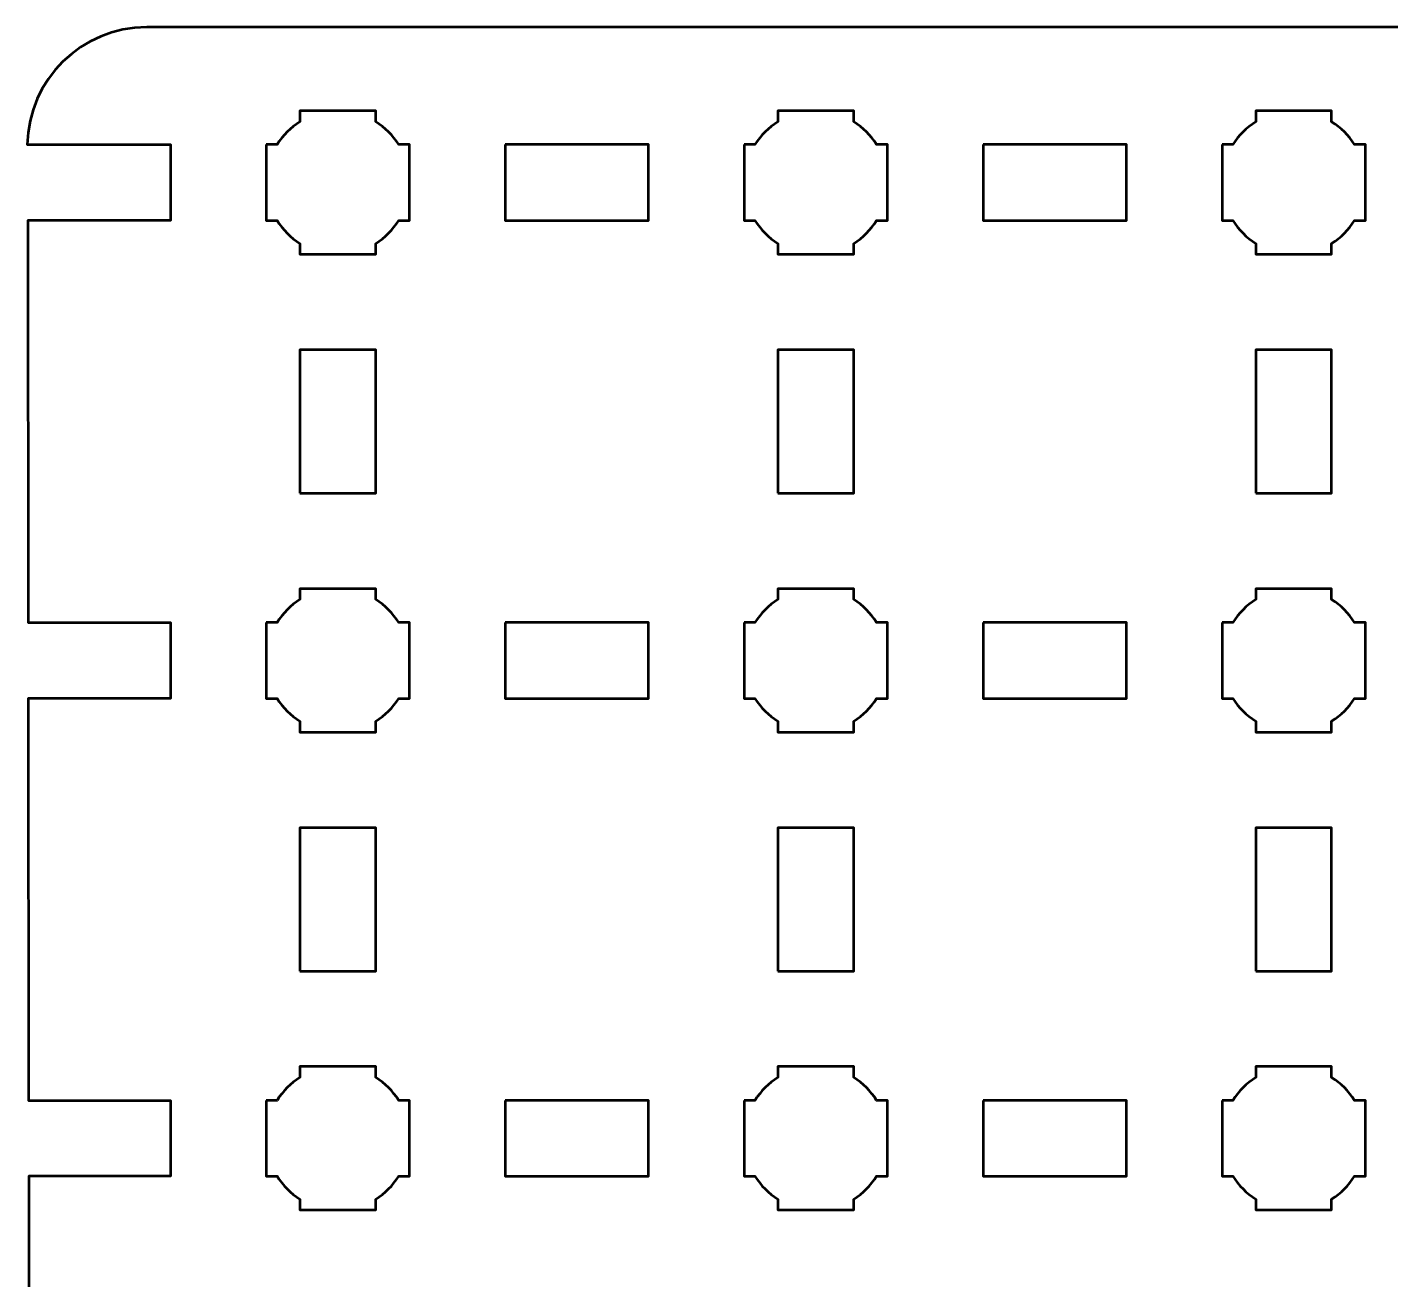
# Model space of a CAD drawing. Header units: centimetres. Extents: x -15.8 to -5.2, y -20.2 to -9.4.
# Drawn here: x -15.8 to -10.09, y -14.69 to -9.45 of the extents above; entities that cross this region are included whole.
import ezdxf

# ---------------------------------------------------------------- set-up
doc = ezdxf.new("R2010")
doc.units = ezdxf.units.CM
doc.header["$MEASUREMENT"] = 0
doc.layers.add('Layer 1', color=7, linetype='Continuous')

msp = doc.modelspace()

# ---------------------------------------------------------------- linework, layer by layer
at = {"layer": 'Layer 1', "lineweight": 53}
for points, knots in [([(-7.21256, -19.95), (-7.21256, -19.95), (-7.21256, -20.25), (-7.21256, -20.25), (-7.21256, -20.25), (-7.21256, -20.25), (-7.81256, -20.25), (-7.81256, -20.25), (-7.81256, -20.25), (-7.81256, -20.25), (-7.81256, -19.95), (-7.81256, -19.95), (-7.81256, -19.95), (-7.81256, -19.95), (-8.21256, -19.95001), (-8.21256, -19.95001), (-8.21256, -19.95001), (-8.21256, -19.95001), (-8.21256, -19.45), (-8.21256, -19.45), (-8.21256, -19.45), (-8.21256, -19.45), (-8.01256, -19.44999), (-8.01256, -19.44999), (-8.01256, -19.44999), (-8.01256, -19.44999), (-8.01256, -18.85), (-8.01256, -18.85), (-8.01256, -18.85), (-8.39589, -18.85), (-8.62923, -18.85), (-9.01256, -18.85), (-9.01256, -18.85), (-9.01256, -18.85), (-9.01256, -19.44999), (-9.01256, -19.44999), (-9.01256, -19.44999), (-9.01256, -19.44999), (-8.81256, -19.45), (-8.81256, -19.45), (-8.81256, -19.45), (-8.81256, -19.45), (-8.81256, -19.95), (-8.81256, -19.95), (-8.81256, -19.95), (-8.81256, -19.95), (-9.21256, -19.95), (-9.21256, -19.95), (-9.21256, -19.95), (-9.21256, -19.95), (-9.21256, -20.25), (-9.21256, -20.25), (-9.21256, -20.25), (-9.21256, -20.25), (-9.81256, -20.25), (-9.81256, -20.25), (-9.81256, -20.25), (-9.81256, -20.25), (-9.81256, -19.95), (-9.81256, -19.95), (-9.81256, -19.95), (-9.81256, -19.95), (-10.21256, -19.95), (-10.21256, -19.95), (-10.21256, -19.95), (-10.21256, -19.95), (-10.21256, -19.45), (-10.21256, -19.45), (-10.21256, -19.45), (-10.21256, -19.45), (-10.01256, -19.44999), (-10.01256, -19.44999), (-10.01256, -19.44999), (-10.01256, -19.44999), (-10.01256, -18.85), (-10.01256, -18.85), (-10.01256, -18.85), (-10.39589, -18.85), (-10.62923, -18.85), (-11.01256, -18.85), (-11.01256, -18.85), (-11.01256, -18.85), (-11.01256, -19.44999), (-11.01256, -19.44999), (-11.01256, -19.44999), (-11.01256, -19.44999), (-10.81256, -19.45), (-10.81256, -19.45), (-10.81256, -19.45), (-10.81256, -19.45), (-10.81256, -19.95001), (-10.81256, -19.95001), (-10.81256, -19.95001), (-10.81256, -19.95001), (-11.21256, -19.95), (-11.21256, -19.95), (-11.21256, -19.95), (-11.21256, -19.95), (-11.21256, -20.25), (-11.21256, -20.25), (-11.21256, -20.25), (-11.21256, -20.25), (-11.81256, -20.25), (-11.81256, -20.25), (-11.81256, -20.25), (-11.81256, -20.25), (-11.81256, -19.95), (-11.81256, -19.95), (-11.81256, -19.95), (-11.81256, -19.95), (-12.21256, -19.95), (-12.21256, -19.95), (-12.21256, -19.95), (-12.21256, -19.95), (-12.21256, -19.45), (-12.21256, -19.45), (-12.21256, -19.45), (-12.21256, -19.45), (-12.01256, -19.44999), (-12.01256, -19.44999), (-12.01256, -19.44999), (-12.01256, -19.44999), (-12.01256, -18.85), (-12.01256, -18.85), (-12.01256, -18.85), (-12.39589, -18.85), (-12.62923, -18.85), (-13.01256, -18.85), (-13.01256, -18.85), (-13.01256, -18.85), (-13.01256, -19.44999), (-13.01256, -19.44999), (-13.01256, -19.44999), (-13.01256, -19.44999), (-12.81256, -19.45), (-12.81256, -19.45), (-12.81256, -19.45), (-12.81256, -19.45), (-12.81256, -19.95001), (-12.81256, -19.95001), (-12.81256, -19.95001), (-12.81256, -19.95001), (-13.21256, -19.95), (-13.21256, -19.95), (-13.21256, -19.95), (-13.21256, -19.95), (-13.21256, -20.25), (-13.21256, -20.25), (-13.21256, -20.25), (-13.21256, -20.25), (-13.81256, -20.25), (-13.81256, -20.25), (-13.81256, -20.25), (-13.81256, -20.25), (-13.81256, -19.95), (-13.81256, -19.95), (-13.81256, -19.95), (-13.81256, -19.95), (-14.21256, -19.95), (-14.21256, -19.95), (-14.21256, -19.95), (-14.21256, -19.95), (-14.21256, -19.45), (-14.21256, -19.45), (-14.21256, -19.45), (-14.21256, -19.45), (-14.01256, -19.44999), (-14.01256, -19.44999), (-14.01256, -19.44999), (-14.01256, -19.44999), (-14.01256, -18.85), (-14.01256, -18.85), (-14.01256, -18.85), (-14.39589, -18.85), (-14.62923, -18.85), (-15.01256, -18.85), (-15.01256, -18.85), (-15.01256, -18.85), (-15.01256, -19.44999), (-15.01256, -19.44999), (-15.01256, -19.44999), (-15.01256, -19.44999), (-14.81256, -19.45), (-14.81256, -19.45), (-14.81256, -19.45), (-14.81256, -19.45), (-14.81256, -19.95001), (-14.81256, -19.95001), (-14.81256, -19.95001), (-14.81256, -19.95001), (-15.21256, -19.95), (-15.21256, -19.95), (-15.21256, -19.95), (-15.21256, -19.95), (-15.21256, -20.25), (-15.21256, -20.25), (-15.21256, -20.25), (-15.21256, -20.25), (-15.78756, -20.25), (-15.78756, -20.25), (-15.78756, -20.25), (-15.78756, -20.25), (-15.7894, -18.50875), (-15.7894, -18.50875), (-15.7894, -18.50875), (-15.7894, -18.50875), (-15.20006, -18.50875), (-15.20006, -18.50875), (-15.20006, -18.50875), (-15.20006, -18.50875), (-15.20006, -18.19125), (-15.20006, -18.19125), (-15.20006, -18.19125), (-15.20006, -18.19125), (-15.78974, -18.19125), (-15.78974, -18.19125), (-15.78974, -18.19125), (-15.78974, -18.19125), (-15.79178, -16.25875), (-15.79178, -16.25875), (-15.79178, -16.25875), (-15.79178, -16.25875), (-15.20006, -16.25875), (-15.20006, -16.25875), (-15.20006, -16.25875), (-15.20006, -16.25875), (-15.20006, -15.94125), (-15.20006, -15.94125), (-15.20006, -15.94125), (-15.20006, -15.94125), (-15.79212, -15.94125), (-15.79212, -15.94125), (-15.79212, -15.94125), (-15.79212, -15.94125), (-15.7939, -14.25875), (-15.7939, -14.25875), (-15.7939, -14.25875), (-15.7939, -14.25875), (-15.20006, -14.25875), (-15.20006, -14.25875), (-15.20006, -14.25875), (-15.20006, -14.25875), (-15.20006, -13.94125), (-15.20006, -13.94125), (-15.20006, -13.94125), (-15.20006, -13.94125), (-15.79423, -13.94125), (-15.79423, -13.94125), (-15.79423, -13.94125), (-15.79423, -13.94125), (-15.79601, -12.25875), (-15.79601, -12.25875), (-15.79601, -12.25875), (-15.79601, -12.25875), (-15.20006, -12.25875), (-15.20006, -12.25875), (-15.20006, -12.25875), (-15.20006, -12.25875), (-15.20006, -11.94125), (-15.20006, -11.94125), (-15.20006, -11.94125), (-15.20006, -11.94125), (-15.79635, -11.94125), (-15.79635, -11.94125), (-15.79635, -11.94125), (-15.79635, -11.94125), (-15.79813, -10.25875), (-15.79813, -10.25875), (-15.79813, -10.25875), (-15.79813, -10.25875), (-15.20006, -10.25875), (-15.20006, -10.25875), (-15.20006, -10.25875), (-15.20006, -10.25875), (-15.20006, -9.94125), (-15.20006, -9.94125), (-15.20006, -9.94125), (-15.20006, -9.94125), (-15.79995, -9.94125), (-15.79995, -9.94125), (-15.79995, -9.94125), (-15.79528, -9.6692), (-15.57322, -9.45), (-15.30006, -9.45), (-15.30006, -9.45), (-15.30006, -9.45), (-5.70006, -9.45), (-5.70006, -9.45), (-5.70006, -9.45), (-5.4269, -9.45), (-5.20484, -9.6692), (-5.20017, -9.94125), (-5.20017, -9.94125), (-5.20017, -9.94125), (-5.80006, -9.94125), (-5.80006, -9.94125), (-5.80006, -9.94125), (-5.80006, -9.94125), (-5.80006, -10.25875), (-5.80006, -10.25875), (-5.80006, -10.25875), (-5.80006, -10.25875), (-5.20006, -10.25875), (-5.20006, -10.25875), (-5.20006, -10.25875), (-5.20006, -10.25875), (-5.20006, -11.94125), (-5.20006, -11.94125), (-5.20006, -11.94125), (-5.20006, -11.94125), (-5.80006, -11.94125), (-5.80006, -11.94125), (-5.80006, -11.94125), (-5.80006, -11.94125), (-5.80006, -12.25875), (-5.80006, -12.25875), (-5.80006, -12.25875), (-5.80006, -12.25875), (-5.20006, -12.25875), (-5.20006, -12.25875), (-5.20006, -12.25875), (-5.20006, -12.25875), (-5.20006, -13.94125), (-5.20006, -13.94125), (-5.20006, -13.94125), (-5.20006, -13.94125), (-5.80006, -13.94125), (-5.80006, -13.94125), (-5.80006, -13.94125), (-5.80006, -13.94125), (-5.80006, -14.25875), (-5.80006, -14.25875), (-5.80006, -14.25875), (-5.80006, -14.25875), (-5.20006, -14.25875), (-5.20006, -14.25875), (-5.20006, -14.25875), (-5.20006, -14.25875), (-5.20006, -15.94125), (-5.20006, -15.94125), (-5.20006, -15.94125), (-5.20006, -15.94125), (-5.80006, -15.94125), (-5.80006, -15.94125), (-5.80006, -15.94125), (-5.80006, -15.94125), (-5.80006, -16.25875), (-5.80006, -16.25875), (-5.80006, -16.25875), (-5.80006, -16.25875), (-5.20006, -16.25875), (-5.20006, -16.25875), (-5.20006, -16.25875), (-5.20006, -16.25875), (-5.20006, -18.19125), (-5.20006, -18.19125), (-5.20006, -18.19125), (-5.20006, -18.19125), (-5.80006, -18.19125), (-5.80006, -18.19125), (-5.80006, -18.19125), (-5.80006, -18.19125), (-5.80006, -18.50875), (-5.80006, -18.50875), (-5.80006, -18.50875), (-5.80006, -18.50875), (-5.20006, -18.50875), (-5.20006, -18.50875), (-5.20006, -18.50875), (-5.20006, -18.50875), (-5.20006, -19.95001), (-5.20006, -19.95001), (-5.20006, -19.95001), (-5.20006, -19.95001), (-5.20006, -19.95), (-5.20006, -19.95), (-5.20006, -19.95), (-5.20006, -19.95), (-5.20006, -20.25), (-5.20006, -20.25), (-5.20006, -20.25), (-5.20006, -20.25), (-5.81256, -20.25), (-5.81256, -20.25), (-5.81256, -20.25), (-5.81256, -20.25), (-5.81256, -19.95), (-5.81256, -19.95), (-5.81256, -19.95), (-5.81256, -19.95), (-6.21256, -19.95001), (-6.21256, -19.95001), (-6.21256, -19.95001), (-6.21256, -19.95001), (-6.21256, -19.45), (-6.21256, -19.45), (-6.21256, -19.45), (-6.21256, -19.45), (-6.01256, -19.44999), (-6.01256, -19.44999), (-6.01256, -19.44999), (-6.01256, -19.44999), (-6.01256, -18.85), (-6.01256, -18.85), (-6.01256, -18.85), (-6.39589, -18.85), (-6.62923, -18.85), (-7.01256, -18.85), (-7.01256, -18.85), (-7.01256, -18.85), (-7.01256, -19.44999), (-7.01256, -19.44999), (-7.01256, -19.44999), (-7.01256, -19.44999), (-6.81256, -19.45), (-6.81256, -19.45), (-6.81256, -19.45), (-6.81256, -19.45), (-6.81256, -19.95), (-6.81256, -19.95), (-6.81256, -19.95), (-6.81256, -19.95), (-7.21256, -19.95), (-7.21256, -19.95)], [0, 0, 0, 0, 0.009434, 0.009434, 0.009434, 0.009434, 0.0188679, 0.0188679, 0.0188679, 0.0188679, 0.0283019, 0.0283019, 0.0283019, 0.0283019, 0.0377358, 0.0377358, 0.0377358, 0.0377358, 0.0471698, 0.0471698, 0.0471698, 0.0471698, 0.0566038, 0.0566038, 0.0566038, 0.0566038, 0.0660377, 0.0660377, 0.0660377, 0.0660377, 0.0754717, 0.0754717, 0.0754717, 0.0754717, 0.0849057, 0.0849057, 0.0849057, 0.0849057, 0.0943396, 0.0943396, 0.0943396, 0.0943396, 0.1037736, 0.1037736, 0.1037736, 0.1037736, 0.1132075, 0.1132075, 0.1132075, 0.1132075, 0.1226415, 0.1226415, 0.1226415, 0.1226415, 0.1320755, 0.1320755, 0.1320755, 0.1320755, 0.1415094, 0.1415094, 0.1415094, 0.1415094, 0.1509434, 0.1509434, 0.1509434, 0.1509434, 0.1603774, 0.1603774, 0.1603774, 0.1603774, 0.1698113, 0.1698113, 0.1698113, 0.1698113, 0.1792453, 0.1792453, 0.1792453, 0.1792453, 0.1886792, 0.1886792, 0.1886792, 0.1886792, 0.1981132, 0.1981132, 0.1981132, 0.1981132, 0.2075472, 0.2075472, 0.2075472, 0.2075472, 0.2169811, 0.2169811, 0.2169811, 0.2169811, 0.2264151, 0.2264151, 0.2264151, 0.2264151, 0.2358491, 0.2358491, 0.2358491, 0.2358491, 0.245283, 0.245283, 0.245283, 0.245283, 0.254717, 0.254717, 0.254717, 0.254717, 0.2641509, 0.2641509, 0.2641509, 0.2641509, 0.2735849, 0.2735849, 0.2735849, 0.2735849, 0.2830189, 0.2830189, 0.2830189, 0.2830189, 0.2924528, 0.2924528, 0.2924528, 0.2924528, 0.3018868, 0.3018868, 0.3018868, 0.3018868, 0.3113208, 0.3113208, 0.3113208, 0.3113208, 0.3207547, 0.3207547, 0.3207547, 0.3207547, 0.3301887, 0.3301887, 0.3301887, 0.3301887, 0.3396226, 0.3396226, 0.3396226, 0.3396226, 0.3490566, 0.3490566, 0.3490566, 0.3490566, 0.3584906, 0.3584906, 0.3584906, 0.3584906, 0.3679245, 0.3679245, 0.3679245, 0.3679245, 0.3773585, 0.3773585, 0.3773585, 0.3773585, 0.3867925, 0.3867925, 0.3867925, 0.3867925, 0.3962264, 0.3962264, 0.3962264, 0.3962264, 0.4056604, 0.4056604, 0.4056604, 0.4056604, 0.4150943, 0.4150943, 0.4150943, 0.4150943, 0.4245283, 0.4245283, 0.4245283, 0.4245283, 0.4339623, 0.4339623, 0.4339623, 0.4339623, 0.4433962, 0.4433962, 0.4433962, 0.4433962, 0.4528302, 0.4528302, 0.4528302, 0.4528302, 0.4622642, 0.4622642, 0.4622642, 0.4622642, 0.4716981, 0.4716981, 0.4716981, 0.4716981, 0.4811321, 0.4811321, 0.4811321, 0.4811321, 0.490566, 0.490566, 0.490566, 0.490566, 0.5, 0.5, 0.5, 0.5, 0.509434, 0.509434, 0.509434, 0.509434, 0.5188679, 0.5188679, 0.5188679, 0.5188679, 0.5283019, 0.5283019, 0.5283019, 0.5283019, 0.5377358, 0.5377358, 0.5377358, 0.5377358, 0.5471698, 0.5471698, 0.5471698, 0.5471698, 0.5566038, 0.5566038, 0.5566038, 0.5566038, 0.5660377, 0.5660377, 0.5660377, 0.5660377, 0.5754717, 0.5754717, 0.5754717, 0.5754717, 0.5849057, 0.5849057, 0.5849057, 0.5849057, 0.5943396, 0.5943396, 0.5943396, 0.5943396, 0.6037736, 0.6037736, 0.6037736, 0.6037736, 0.6132075, 0.6132075, 0.6132075, 0.6132075, 0.6226415, 0.6226415, 0.6226415, 0.6226415, 0.6320755, 0.6320755, 0.6320755, 0.6320755, 0.6415094, 0.6415094, 0.6415094, 0.6415094, 0.6509434, 0.6509434, 0.6509434, 0.6509434, 0.6603774, 0.6603774, 0.6603774, 0.6603774, 0.6698113, 0.6698113, 0.6698113, 0.6698113, 0.6792453, 0.6792453, 0.6792453, 0.6792453, 0.6886792, 0.6886792, 0.6886792, 0.6886792, 0.6981132, 0.6981132, 0.6981132, 0.6981132, 0.7075472, 0.7075472, 0.7075472, 0.7075472, 0.7169811, 0.7169811, 0.7169811, 0.7169811, 0.7264151, 0.7264151, 0.7264151, 0.7264151, 0.7358491, 0.7358491, 0.7358491, 0.7358491, 0.745283, 0.745283, 0.745283, 0.745283, 0.754717, 0.754717, 0.754717, 0.754717, 0.7641509, 0.7641509, 0.7641509, 0.7641509, 0.7735849, 0.7735849, 0.7735849, 0.7735849, 0.7830189, 0.7830189, 0.7830189, 0.7830189, 0.7924528, 0.7924528, 0.7924528, 0.7924528, 0.8018868, 0.8018868, 0.8018868, 0.8018868, 0.8113208, 0.8113208, 0.8113208, 0.8113208, 0.8207547, 0.8207547, 0.8207547, 0.8207547, 0.8301887, 0.8301887, 0.8301887, 0.8301887, 0.8396226, 0.8396226, 0.8396226, 0.8396226, 0.8490566, 0.8490566, 0.8490566, 0.8490566, 0.8584906, 0.8584906, 0.8584906, 0.8584906, 0.8679245, 0.8679245, 0.8679245, 0.8679245, 0.8773585, 0.8773585, 0.8773585, 0.8773585, 0.8867925, 0.8867925, 0.8867925, 0.8867925, 0.8962264, 0.8962264, 0.8962264, 0.8962264, 0.9056604, 0.9056604, 0.9056604, 0.9056604, 0.9150943, 0.9150943, 0.9150943, 0.9150943, 0.9245283, 0.9245283, 0.9245283, 0.9245283, 0.9339623, 0.9339623, 0.9339623, 0.9339623, 0.9433962, 0.9433962, 0.9433962, 0.9433962, 0.9528302, 0.9528302, 0.9528302, 0.9528302, 0.9622642, 0.9622642, 0.9622642, 0.9622642, 0.9716981, 0.9716981, 0.9716981, 0.9716981, 0.9811321, 0.9811321, 0.9811321, 0.9811321, 0.990566, 0.990566, 0.990566, 0.990566, 1, 1, 1, 1]), ([(-14.80006, -9.94125), (-14.80006, -9.94125), (-14.75462, -9.94125), (-14.75462, -9.94125), (-14.75462, -9.94125), (-14.73039, -9.90249), (-14.69756, -9.86967), (-14.65881, -9.84544), (-14.65881, -9.84544), (-14.65881, -9.84544), (-14.65881, -9.8), (-14.65881, -9.8), (-14.65881, -9.8), (-14.65881, -9.8), (-14.50006, -9.8), (-14.50006, -9.8), (-14.50006, -9.8), (-14.50006, -9.8), (-14.34131, -9.8), (-14.34131, -9.8), (-14.34131, -9.8), (-14.34131, -9.8), (-14.34131, -9.84544), (-14.34131, -9.84544), (-14.34131, -9.84544), (-14.30256, -9.86967), (-14.26973, -9.90249), (-14.2455, -9.94125), (-14.2455, -9.94125), (-14.2455, -9.94125), (-14.20006, -9.94125), (-14.20006, -9.94125), (-14.20006, -9.94125), (-14.20006, -9.94125), (-14.20006, -10.1), (-14.20006, -10.1), (-14.20006, -10.1), (-14.20006, -10.1), (-14.20006, -10.25875), (-14.20006, -10.25875), (-14.20006, -10.25875), (-14.20006, -10.25875), (-14.2455, -10.25875), (-14.2455, -10.25875), (-14.2455, -10.25875), (-14.26973, -10.29751), (-14.30256, -10.33033), (-14.34131, -10.35456), (-14.34131, -10.35456), (-14.34131, -10.35456), (-14.34131, -10.4), (-14.34131, -10.4), (-14.34131, -10.4), (-14.34131, -10.4), (-14.50006, -10.4), (-14.50006, -10.4), (-14.50006, -10.4), (-14.50006, -10.4), (-14.65881, -10.4), (-14.65881, -10.4), (-14.65881, -10.4), (-14.65881, -10.4), (-14.65881, -10.35456), (-14.65881, -10.35456), (-14.65881, -10.35456), (-14.69756, -10.33033), (-14.73039, -10.29751), (-14.75462, -10.25875), (-14.75462, -10.25875), (-14.75462, -10.25875), (-14.80006, -10.25875), (-14.80006, -10.25875), (-14.80006, -10.25875), (-14.80006, -10.25875), (-14.80006, -10.1), (-14.80006, -10.1), (-14.80006, -10.1), (-14.80006, -10.1), (-14.80006, -9.94125), (-14.80006, -9.94125)], [0, 0, 0, 0, 0.05, 0.05, 0.05, 0.05, 0.1, 0.1, 0.1, 0.1, 0.15, 0.15, 0.15, 0.15, 0.2, 0.2, 0.2, 0.2, 0.25, 0.25, 0.25, 0.25, 0.3, 0.3, 0.3, 0.3, 0.35, 0.35, 0.35, 0.35, 0.4, 0.4, 0.4, 0.4, 0.45, 0.45, 0.45, 0.45, 0.5, 0.5, 0.5, 0.5, 0.55, 0.55, 0.55, 0.55, 0.6, 0.6, 0.6, 0.6, 0.65, 0.65, 0.65, 0.65, 0.7, 0.7, 0.7, 0.7, 0.75, 0.75, 0.75, 0.75, 0.8, 0.8, 0.8, 0.8, 0.85, 0.85, 0.85, 0.85, 0.9, 0.9, 0.9, 0.9, 0.95, 0.95, 0.95, 0.95, 1, 1, 1, 1]), ([(-12.80006, -9.94125), (-12.80006, -9.94125), (-12.75462, -9.94125), (-12.75462, -9.94125), (-12.75462, -9.94125), (-12.73039, -9.90249), (-12.69756, -9.86967), (-12.65881, -9.84544), (-12.65881, -9.84544), (-12.65881, -9.84544), (-12.65881, -9.8), (-12.65881, -9.8), (-12.65881, -9.8), (-12.65881, -9.8), (-12.50006, -9.8), (-12.50006, -9.8), (-12.50006, -9.8), (-12.50006, -9.8), (-12.34131, -9.8), (-12.34131, -9.8), (-12.34131, -9.8), (-12.34131, -9.8), (-12.34131, -9.84544), (-12.34131, -9.84544), (-12.34131, -9.84544), (-12.30256, -9.86967), (-12.26973, -9.90249), (-12.2455, -9.94125), (-12.2455, -9.94125), (-12.2455, -9.94125), (-12.20006, -9.94125), (-12.20006, -9.94125), (-12.20006, -9.94125), (-12.20006, -9.94125), (-12.20006, -10.1), (-12.20006, -10.1), (-12.20006, -10.1), (-12.20006, -10.1), (-12.20006, -10.25875), (-12.20006, -10.25875), (-12.20006, -10.25875), (-12.20006, -10.25875), (-12.2455, -10.25875), (-12.2455, -10.25875), (-12.2455, -10.25875), (-12.26973, -10.29751), (-12.30256, -10.33033), (-12.34131, -10.35456), (-12.34131, -10.35456), (-12.34131, -10.35456), (-12.34131, -10.4), (-12.34131, -10.4), (-12.34131, -10.4), (-12.34131, -10.4), (-12.50006, -10.4), (-12.50006, -10.4), (-12.50006, -10.4), (-12.50006, -10.4), (-12.65881, -10.4), (-12.65881, -10.4), (-12.65881, -10.4), (-12.65881, -10.4), (-12.65881, -10.35456), (-12.65881, -10.35456), (-12.65881, -10.35456), (-12.69756, -10.33033), (-12.73039, -10.29751), (-12.75462, -10.25875), (-12.75462, -10.25875), (-12.75462, -10.25875), (-12.80006, -10.25875), (-12.80006, -10.25875), (-12.80006, -10.25875), (-12.80006, -10.25875), (-12.80006, -10.1), (-12.80006, -10.1), (-12.80006, -10.1), (-12.80006, -10.1), (-12.80006, -9.94125), (-12.80006, -9.94125)], [0, 0, 0, 0, 0.05, 0.05, 0.05, 0.05, 0.1, 0.1, 0.1, 0.1, 0.15, 0.15, 0.15, 0.15, 0.2, 0.2, 0.2, 0.2, 0.25, 0.25, 0.25, 0.25, 0.3, 0.3, 0.3, 0.3, 0.35, 0.35, 0.35, 0.35, 0.4, 0.4, 0.4, 0.4, 0.45, 0.45, 0.45, 0.45, 0.5, 0.5, 0.5, 0.5, 0.55, 0.55, 0.55, 0.55, 0.6, 0.6, 0.6, 0.6, 0.65, 0.65, 0.65, 0.65, 0.7, 0.7, 0.7, 0.7, 0.75, 0.75, 0.75, 0.75, 0.8, 0.8, 0.8, 0.8, 0.85, 0.85, 0.85, 0.85, 0.9, 0.9, 0.9, 0.9, 0.95, 0.95, 0.95, 0.95, 1, 1, 1, 1]), ([(-10.80006, -9.94125), (-10.80006, -9.94125), (-10.75462, -9.94125), (-10.75462, -9.94125), (-10.75462, -9.94125), (-10.73039, -9.90249), (-10.69756, -9.86967), (-10.65881, -9.84544), (-10.65881, -9.84544), (-10.65881, -9.84544), (-10.65881, -9.8), (-10.65881, -9.8), (-10.65881, -9.8), (-10.65881, -9.8), (-10.50006, -9.8), (-10.50006, -9.8), (-10.50006, -9.8), (-10.50006, -9.8), (-10.34131, -9.8), (-10.34131, -9.8), (-10.34131, -9.8), (-10.34131, -9.8), (-10.34131, -9.84544), (-10.34131, -9.84544), (-10.34131, -9.84544), (-10.30256, -9.86967), (-10.26973, -9.90249), (-10.2455, -9.94125), (-10.2455, -9.94125), (-10.2455, -9.94125), (-10.20006, -9.94125), (-10.20006, -9.94125), (-10.20006, -9.94125), (-10.20006, -9.94125), (-10.20006, -10.1), (-10.20006, -10.1), (-10.20006, -10.1), (-10.20006, -10.1), (-10.20006, -10.25875), (-10.20006, -10.25875), (-10.20006, -10.25875), (-10.20006, -10.25875), (-10.2455, -10.25875), (-10.2455, -10.25875), (-10.2455, -10.25875), (-10.26973, -10.29751), (-10.30256, -10.33033), (-10.34131, -10.35456), (-10.34131, -10.35456), (-10.34131, -10.35456), (-10.34131, -10.4), (-10.34131, -10.4), (-10.34131, -10.4), (-10.34131, -10.4), (-10.50006, -10.4), (-10.50006, -10.4), (-10.50006, -10.4), (-10.50006, -10.4), (-10.65881, -10.4), (-10.65881, -10.4), (-10.65881, -10.4), (-10.65881, -10.4), (-10.65881, -10.35456), (-10.65881, -10.35456), (-10.65881, -10.35456), (-10.69756, -10.33033), (-10.73039, -10.29751), (-10.75462, -10.25875), (-10.75462, -10.25875), (-10.75462, -10.25875), (-10.80006, -10.25875), (-10.80006, -10.25875), (-10.80006, -10.25875), (-10.80006, -10.25875), (-10.80006, -10.1), (-10.80006, -10.1), (-10.80006, -10.1), (-10.80006, -10.1), (-10.80006, -9.94125), (-10.80006, -9.94125)], [0, 0, 0, 0, 0.05, 0.05, 0.05, 0.05, 0.1, 0.1, 0.1, 0.1, 0.15, 0.15, 0.15, 0.15, 0.2, 0.2, 0.2, 0.2, 0.25, 0.25, 0.25, 0.25, 0.3, 0.3, 0.3, 0.3, 0.35, 0.35, 0.35, 0.35, 0.4, 0.4, 0.4, 0.4, 0.45, 0.45, 0.45, 0.45, 0.5, 0.5, 0.5, 0.5, 0.55, 0.55, 0.55, 0.55, 0.6, 0.6, 0.6, 0.6, 0.65, 0.65, 0.65, 0.65, 0.7, 0.7, 0.7, 0.7, 0.75, 0.75, 0.75, 0.75, 0.8, 0.8, 0.8, 0.8, 0.85, 0.85, 0.85, 0.85, 0.9, 0.9, 0.9, 0.9, 0.95, 0.95, 0.95, 0.95, 1, 1, 1, 1]), ([(-13.80006, -9.94125), (-13.80006, -9.94125), (-13.20006, -9.94125), (-13.20006, -9.94125), (-13.20006, -9.94125), (-13.20006, -9.94125), (-13.20006, -10.25875), (-13.20006, -10.25875), (-13.20006, -10.25875), (-13.20006, -10.25875), (-13.80006, -10.25875), (-13.80006, -10.25875), (-13.80006, -10.25875), (-13.80006, -10.25875), (-13.80006, -9.94125), (-13.80006, -9.94125)], [0, 0, 0, 0, 0.25, 0.25, 0.25, 0.25, 0.5, 0.5, 0.5, 0.5, 0.75, 0.75, 0.75, 0.75, 1, 1, 1, 1]), ([(-11.80006, -9.94125), (-11.80006, -9.94125), (-11.20006, -9.94125), (-11.20006, -9.94125), (-11.20006, -9.94125), (-11.20006, -9.94125), (-11.20006, -10.25875), (-11.20006, -10.25875), (-11.20006, -10.25875), (-11.20006, -10.25875), (-11.80006, -10.25875), (-11.80006, -10.25875), (-11.80006, -10.25875), (-11.80006, -10.25875), (-11.80006, -9.94125), (-11.80006, -9.94125)], [0, 0, 0, 0, 0.25, 0.25, 0.25, 0.25, 0.5, 0.5, 0.5, 0.5, 0.75, 0.75, 0.75, 0.75, 1, 1, 1, 1]), ([(-14.65881, -11.4), (-14.65881, -11.4), (-14.65881, -10.8), (-14.65881, -10.8), (-14.65881, -10.8), (-14.65881, -10.8), (-14.34131, -10.8), (-14.34131, -10.8), (-14.34131, -10.8), (-14.34131, -10.8), (-14.34131, -11.4), (-14.34131, -11.4), (-14.34131, -11.4), (-14.34131, -11.4), (-14.65881, -11.4), (-14.65881, -11.4)], [0, 0, 0, 0, 0.25, 0.25, 0.25, 0.25, 0.5, 0.5, 0.5, 0.5, 0.75, 0.75, 0.75, 0.75, 1, 1, 1, 1]), ([(-12.65881, -11.4), (-12.65881, -11.4), (-12.65881, -10.8), (-12.65881, -10.8), (-12.65881, -10.8), (-12.65881, -10.8), (-12.34131, -10.8), (-12.34131, -10.8), (-12.34131, -10.8), (-12.34131, -10.8), (-12.34131, -11.4), (-12.34131, -11.4), (-12.34131, -11.4), (-12.34131, -11.4), (-12.65881, -11.4), (-12.65881, -11.4)], [0, 0, 0, 0, 0.25, 0.25, 0.25, 0.25, 0.5, 0.5, 0.5, 0.5, 0.75, 0.75, 0.75, 0.75, 1, 1, 1, 1]), ([(-10.65881, -11.4), (-10.65881, -11.4), (-10.65881, -10.8), (-10.65881, -10.8), (-10.65881, -10.8), (-10.65881, -10.8), (-10.34131, -10.8), (-10.34131, -10.8), (-10.34131, -10.8), (-10.34131, -10.8), (-10.34131, -11.4), (-10.34131, -11.4), (-10.34131, -11.4), (-10.34131, -11.4), (-10.65881, -11.4), (-10.65881, -11.4)], [0, 0, 0, 0, 0.25, 0.25, 0.25, 0.25, 0.5, 0.5, 0.5, 0.5, 0.75, 0.75, 0.75, 0.75, 1, 1, 1, 1]), ([(-14.80006, -11.94125), (-14.80006, -11.94125), (-14.75462, -11.94125), (-14.75462, -11.94125), (-14.75462, -11.94125), (-14.73039, -11.90249), (-14.69756, -11.86967), (-14.65881, -11.84544), (-14.65881, -11.84544), (-14.65881, -11.84544), (-14.65881, -11.8), (-14.65881, -11.8), (-14.65881, -11.8), (-14.65881, -11.8), (-14.50006, -11.8), (-14.50006, -11.8), (-14.50006, -11.8), (-14.50006, -11.8), (-14.34131, -11.8), (-14.34131, -11.8), (-14.34131, -11.8), (-14.34131, -11.8), (-14.34131, -11.84544), (-14.34131, -11.84544), (-14.34131, -11.84544), (-14.30256, -11.86967), (-14.26973, -11.90249), (-14.2455, -11.94125), (-14.2455, -11.94125), (-14.2455, -11.94125), (-14.20006, -11.94125), (-14.20006, -11.94125), (-14.20006, -11.94125), (-14.20006, -11.94125), (-14.20006, -12.1), (-14.20006, -12.1), (-14.20006, -12.1), (-14.20006, -12.1), (-14.20006, -12.25875), (-14.20006, -12.25875), (-14.20006, -12.25875), (-14.20006, -12.25875), (-14.2455, -12.25875), (-14.2455, -12.25875), (-14.2455, -12.25875), (-14.26973, -12.29751), (-14.30256, -12.33033), (-14.34131, -12.35456), (-14.34131, -12.35456), (-14.34131, -12.35456), (-14.34131, -12.4), (-14.34131, -12.4), (-14.34131, -12.4), (-14.34131, -12.4), (-14.50006, -12.4), (-14.50006, -12.4), (-14.50006, -12.4), (-14.50006, -12.4), (-14.65881, -12.4), (-14.65881, -12.4), (-14.65881, -12.4), (-14.65881, -12.4), (-14.65881, -12.35456), (-14.65881, -12.35456), (-14.65881, -12.35456), (-14.69756, -12.33033), (-14.73039, -12.29751), (-14.75462, -12.25875), (-14.75462, -12.25875), (-14.75462, -12.25875), (-14.80006, -12.25875), (-14.80006, -12.25875), (-14.80006, -12.25875), (-14.80006, -12.25875), (-14.80006, -12.1), (-14.80006, -12.1), (-14.80006, -12.1), (-14.80006, -12.1), (-14.80006, -11.94125), (-14.80006, -11.94125)], [0, 0, 0, 0, 0.05, 0.05, 0.05, 0.05, 0.1, 0.1, 0.1, 0.1, 0.15, 0.15, 0.15, 0.15, 0.2, 0.2, 0.2, 0.2, 0.25, 0.25, 0.25, 0.25, 0.3, 0.3, 0.3, 0.3, 0.35, 0.35, 0.35, 0.35, 0.4, 0.4, 0.4, 0.4, 0.45, 0.45, 0.45, 0.45, 0.5, 0.5, 0.5, 0.5, 0.55, 0.55, 0.55, 0.55, 0.6, 0.6, 0.6, 0.6, 0.65, 0.65, 0.65, 0.65, 0.7, 0.7, 0.7, 0.7, 0.75, 0.75, 0.75, 0.75, 0.8, 0.8, 0.8, 0.8, 0.85, 0.85, 0.85, 0.85, 0.9, 0.9, 0.9, 0.9, 0.95, 0.95, 0.95, 0.95, 1, 1, 1, 1]), ([(-12.80006, -11.94125), (-12.80006, -11.94125), (-12.75462, -11.94125), (-12.75462, -11.94125), (-12.75462, -11.94125), (-12.73039, -11.90249), (-12.69756, -11.86967), (-12.65881, -11.84544), (-12.65881, -11.84544), (-12.65881, -11.84544), (-12.65881, -11.8), (-12.65881, -11.8), (-12.65881, -11.8), (-12.65881, -11.8), (-12.50006, -11.8), (-12.50006, -11.8), (-12.50006, -11.8), (-12.50006, -11.8), (-12.34131, -11.8), (-12.34131, -11.8), (-12.34131, -11.8), (-12.34131, -11.8), (-12.34131, -11.84544), (-12.34131, -11.84544), (-12.34131, -11.84544), (-12.30256, -11.86967), (-12.26973, -11.90249), (-12.2455, -11.94125), (-12.2455, -11.94125), (-12.2455, -11.94125), (-12.20006, -11.94125), (-12.20006, -11.94125), (-12.20006, -11.94125), (-12.20006, -11.94125), (-12.20006, -12.1), (-12.20006, -12.1), (-12.20006, -12.1), (-12.20006, -12.1), (-12.20006, -12.25875), (-12.20006, -12.25875), (-12.20006, -12.25875), (-12.20006, -12.25875), (-12.2455, -12.25875), (-12.2455, -12.25875), (-12.2455, -12.25875), (-12.26973, -12.29751), (-12.30256, -12.33033), (-12.34131, -12.35456), (-12.34131, -12.35456), (-12.34131, -12.35456), (-12.34131, -12.4), (-12.34131, -12.4), (-12.34131, -12.4), (-12.34131, -12.4), (-12.50006, -12.4), (-12.50006, -12.4), (-12.50006, -12.4), (-12.50006, -12.4), (-12.65881, -12.4), (-12.65881, -12.4), (-12.65881, -12.4), (-12.65881, -12.4), (-12.65881, -12.35456), (-12.65881, -12.35456), (-12.65881, -12.35456), (-12.69756, -12.33033), (-12.73039, -12.29751), (-12.75462, -12.25875), (-12.75462, -12.25875), (-12.75462, -12.25875), (-12.80006, -12.25875), (-12.80006, -12.25875), (-12.80006, -12.25875), (-12.80006, -12.25875), (-12.80006, -12.1), (-12.80006, -12.1), (-12.80006, -12.1), (-12.80006, -12.1), (-12.80006, -11.94125), (-12.80006, -11.94125)], [0, 0, 0, 0, 0.05, 0.05, 0.05, 0.05, 0.1, 0.1, 0.1, 0.1, 0.15, 0.15, 0.15, 0.15, 0.2, 0.2, 0.2, 0.2, 0.25, 0.25, 0.25, 0.25, 0.3, 0.3, 0.3, 0.3, 0.35, 0.35, 0.35, 0.35, 0.4, 0.4, 0.4, 0.4, 0.45, 0.45, 0.45, 0.45, 0.5, 0.5, 0.5, 0.5, 0.55, 0.55, 0.55, 0.55, 0.6, 0.6, 0.6, 0.6, 0.65, 0.65, 0.65, 0.65, 0.7, 0.7, 0.7, 0.7, 0.75, 0.75, 0.75, 0.75, 0.8, 0.8, 0.8, 0.8, 0.85, 0.85, 0.85, 0.85, 0.9, 0.9, 0.9, 0.9, 0.95, 0.95, 0.95, 0.95, 1, 1, 1, 1]), ([(-10.80006, -11.94125), (-10.80006, -11.94125), (-10.75462, -11.94125), (-10.75462, -11.94125), (-10.75462, -11.94125), (-10.73039, -11.90249), (-10.69756, -11.86967), (-10.65881, -11.84544), (-10.65881, -11.84544), (-10.65881, -11.84544), (-10.65881, -11.8), (-10.65881, -11.8), (-10.65881, -11.8), (-10.65881, -11.8), (-10.50006, -11.8), (-10.50006, -11.8), (-10.50006, -11.8), (-10.50006, -11.8), (-10.34131, -11.8), (-10.34131, -11.8), (-10.34131, -11.8), (-10.34131, -11.8), (-10.34131, -11.84544), (-10.34131, -11.84544), (-10.34131, -11.84544), (-10.30256, -11.86967), (-10.26973, -11.90249), (-10.2455, -11.94125), (-10.2455, -11.94125), (-10.2455, -11.94125), (-10.20006, -11.94125), (-10.20006, -11.94125), (-10.20006, -11.94125), (-10.20006, -11.94125), (-10.20006, -12.1), (-10.20006, -12.1), (-10.20006, -12.1), (-10.20006, -12.1), (-10.20006, -12.25875), (-10.20006, -12.25875), (-10.20006, -12.25875), (-10.20006, -12.25875), (-10.2455, -12.25875), (-10.2455, -12.25875), (-10.2455, -12.25875), (-10.26973, -12.29751), (-10.30256, -12.33033), (-10.34131, -12.35456), (-10.34131, -12.35456), (-10.34131, -12.35456), (-10.34131, -12.4), (-10.34131, -12.4), (-10.34131, -12.4), (-10.34131, -12.4), (-10.50006, -12.4), (-10.50006, -12.4), (-10.50006, -12.4), (-10.50006, -12.4), (-10.65881, -12.4), (-10.65881, -12.4), (-10.65881, -12.4), (-10.65881, -12.4), (-10.65881, -12.35456), (-10.65881, -12.35456), (-10.65881, -12.35456), (-10.69756, -12.33033), (-10.73039, -12.29751), (-10.75462, -12.25875), (-10.75462, -12.25875), (-10.75462, -12.25875), (-10.80006, -12.25875), (-10.80006, -12.25875), (-10.80006, -12.25875), (-10.80006, -12.25875), (-10.80006, -12.1), (-10.80006, -12.1), (-10.80006, -12.1), (-10.80006, -12.1), (-10.80006, -11.94125), (-10.80006, -11.94125)], [0, 0, 0, 0, 0.05, 0.05, 0.05, 0.05, 0.1, 0.1, 0.1, 0.1, 0.15, 0.15, 0.15, 0.15, 0.2, 0.2, 0.2, 0.2, 0.25, 0.25, 0.25, 0.25, 0.3, 0.3, 0.3, 0.3, 0.35, 0.35, 0.35, 0.35, 0.4, 0.4, 0.4, 0.4, 0.45, 0.45, 0.45, 0.45, 0.5, 0.5, 0.5, 0.5, 0.55, 0.55, 0.55, 0.55, 0.6, 0.6, 0.6, 0.6, 0.65, 0.65, 0.65, 0.65, 0.7, 0.7, 0.7, 0.7, 0.75, 0.75, 0.75, 0.75, 0.8, 0.8, 0.8, 0.8, 0.85, 0.85, 0.85, 0.85, 0.9, 0.9, 0.9, 0.9, 0.95, 0.95, 0.95, 0.95, 1, 1, 1, 1]), ([(-13.80006, -11.94125), (-13.80006, -11.94125), (-13.20006, -11.94125), (-13.20006, -11.94125), (-13.20006, -11.94125), (-13.20006, -11.94125), (-13.20006, -12.25875), (-13.20006, -12.25875), (-13.20006, -12.25875), (-13.20006, -12.25875), (-13.80006, -12.25875), (-13.80006, -12.25875), (-13.80006, -12.25875), (-13.80006, -12.25875), (-13.80006, -11.94125), (-13.80006, -11.94125)], [0, 0, 0, 0, 0.25, 0.25, 0.25, 0.25, 0.5, 0.5, 0.5, 0.5, 0.75, 0.75, 0.75, 0.75, 1, 1, 1, 1]), ([(-11.80006, -11.94125), (-11.80006, -11.94125), (-11.20006, -11.94125), (-11.20006, -11.94125), (-11.20006, -11.94125), (-11.20006, -11.94125), (-11.20006, -12.25875), (-11.20006, -12.25875), (-11.20006, -12.25875), (-11.20006, -12.25875), (-11.80006, -12.25875), (-11.80006, -12.25875), (-11.80006, -12.25875), (-11.80006, -12.25875), (-11.80006, -11.94125), (-11.80006, -11.94125)], [0, 0, 0, 0, 0.25, 0.25, 0.25, 0.25, 0.5, 0.5, 0.5, 0.5, 0.75, 0.75, 0.75, 0.75, 1, 1, 1, 1]), ([(-14.65881, -13.4), (-14.65881, -13.4), (-14.65881, -12.8), (-14.65881, -12.8), (-14.65881, -12.8), (-14.65881, -12.8), (-14.34131, -12.8), (-14.34131, -12.8), (-14.34131, -12.8), (-14.34131, -12.8), (-14.34131, -13.4), (-14.34131, -13.4), (-14.34131, -13.4), (-14.34131, -13.4), (-14.65881, -13.4), (-14.65881, -13.4)], [0, 0, 0, 0, 0.25, 0.25, 0.25, 0.25, 0.5, 0.5, 0.5, 0.5, 0.75, 0.75, 0.75, 0.75, 1, 1, 1, 1]), ([(-12.65881, -13.4), (-12.65881, -13.4), (-12.65881, -12.8), (-12.65881, -12.8), (-12.65881, -12.8), (-12.65881, -12.8), (-12.34131, -12.8), (-12.34131, -12.8), (-12.34131, -12.8), (-12.34131, -12.8), (-12.34131, -13.4), (-12.34131, -13.4), (-12.34131, -13.4), (-12.34131, -13.4), (-12.65881, -13.4), (-12.65881, -13.4)], [0, 0, 0, 0, 0.25, 0.25, 0.25, 0.25, 0.5, 0.5, 0.5, 0.5, 0.75, 0.75, 0.75, 0.75, 1, 1, 1, 1]), ([(-10.65881, -13.4), (-10.65881, -13.4), (-10.65881, -12.8), (-10.65881, -12.8), (-10.65881, -12.8), (-10.65881, -12.8), (-10.34131, -12.8), (-10.34131, -12.8), (-10.34131, -12.8), (-10.34131, -12.8), (-10.34131, -13.4), (-10.34131, -13.4), (-10.34131, -13.4), (-10.34131, -13.4), (-10.65881, -13.4), (-10.65881, -13.4)], [0, 0, 0, 0, 0.25, 0.25, 0.25, 0.25, 0.5, 0.5, 0.5, 0.5, 0.75, 0.75, 0.75, 0.75, 1, 1, 1, 1]), ([(-14.80006, -13.94125), (-14.80006, -13.94125), (-14.75462, -13.94125), (-14.75462, -13.94125), (-14.75462, -13.94125), (-14.73039, -13.90249), (-14.69756, -13.86967), (-14.65881, -13.84544), (-14.65881, -13.84544), (-14.65881, -13.84544), (-14.65881, -13.8), (-14.65881, -13.8), (-14.65881, -13.8), (-14.65881, -13.8), (-14.50006, -13.8), (-14.50006, -13.8), (-14.50006, -13.8), (-14.50006, -13.8), (-14.34131, -13.8), (-14.34131, -13.8), (-14.34131, -13.8), (-14.34131, -13.8), (-14.34131, -13.84544), (-14.34131, -13.84544), (-14.34131, -13.84544), (-14.30256, -13.86967), (-14.26973, -13.90249), (-14.2455, -13.94125), (-14.2455, -13.94125), (-14.2455, -13.94125), (-14.20006, -13.94125), (-14.20006, -13.94125), (-14.20006, -13.94125), (-14.20006, -13.94125), (-14.20006, -14.1), (-14.20006, -14.1), (-14.20006, -14.1), (-14.20006, -14.1), (-14.20006, -14.25875), (-14.20006, -14.25875), (-14.20006, -14.25875), (-14.20006, -14.25875), (-14.2455, -14.25875), (-14.2455, -14.25875), (-14.2455, -14.25875), (-14.26973, -14.29751), (-14.30256, -14.33033), (-14.34131, -14.35456), (-14.34131, -14.35456), (-14.34131, -14.35456), (-14.34131, -14.4), (-14.34131, -14.4), (-14.34131, -14.4), (-14.34131, -14.4), (-14.50006, -14.4), (-14.50006, -14.4), (-14.50006, -14.4), (-14.50006, -14.4), (-14.65881, -14.4), (-14.65881, -14.4), (-14.65881, -14.4), (-14.65881, -14.4), (-14.65881, -14.35456), (-14.65881, -14.35456), (-14.65881, -14.35456), (-14.69756, -14.33033), (-14.73039, -14.29751), (-14.75462, -14.25875), (-14.75462, -14.25875), (-14.75462, -14.25875), (-14.80006, -14.25875), (-14.80006, -14.25875), (-14.80006, -14.25875), (-14.80006, -14.25875), (-14.80006, -14.1), (-14.80006, -14.1), (-14.80006, -14.1), (-14.80006, -14.1), (-14.80006, -13.94125), (-14.80006, -13.94125)], [0, 0, 0, 0, 0.05, 0.05, 0.05, 0.05, 0.1, 0.1, 0.1, 0.1, 0.15, 0.15, 0.15, 0.15, 0.2, 0.2, 0.2, 0.2, 0.25, 0.25, 0.25, 0.25, 0.3, 0.3, 0.3, 0.3, 0.35, 0.35, 0.35, 0.35, 0.4, 0.4, 0.4, 0.4, 0.45, 0.45, 0.45, 0.45, 0.5, 0.5, 0.5, 0.5, 0.55, 0.55, 0.55, 0.55, 0.6, 0.6, 0.6, 0.6, 0.65, 0.65, 0.65, 0.65, 0.7, 0.7, 0.7, 0.7, 0.75, 0.75, 0.75, 0.75, 0.8, 0.8, 0.8, 0.8, 0.85, 0.85, 0.85, 0.85, 0.9, 0.9, 0.9, 0.9, 0.95, 0.95, 0.95, 0.95, 1, 1, 1, 1]), ([(-12.80006, -13.94125), (-12.80006, -13.94125), (-12.75462, -13.94125), (-12.75462, -13.94125), (-12.75462, -13.94125), (-12.73039, -13.90249), (-12.69756, -13.86967), (-12.65881, -13.84544), (-12.65881, -13.84544), (-12.65881, -13.84544), (-12.65881, -13.8), (-12.65881, -13.8), (-12.65881, -13.8), (-12.65881, -13.8), (-12.50006, -13.8), (-12.50006, -13.8), (-12.50006, -13.8), (-12.50006, -13.8), (-12.34131, -13.8), (-12.34131, -13.8), (-12.34131, -13.8), (-12.34131, -13.8), (-12.34131, -13.84544), (-12.34131, -13.84544), (-12.34131, -13.84544), (-12.30256, -13.86967), (-12.26973, -13.90249), (-12.2455, -13.94125), (-12.2455, -13.94125), (-12.2455, -13.94125), (-12.20006, -13.94125), (-12.20006, -13.94125), (-12.20006, -13.94125), (-12.20006, -13.94125), (-12.20006, -14.1), (-12.20006, -14.1), (-12.20006, -14.1), (-12.20006, -14.1), (-12.20006, -14.25875), (-12.20006, -14.25875), (-12.20006, -14.25875), (-12.20006, -14.25875), (-12.2455, -14.25875), (-12.2455, -14.25875), (-12.2455, -14.25875), (-12.26973, -14.29751), (-12.30256, -14.33033), (-12.34131, -14.35456), (-12.34131, -14.35456), (-12.34131, -14.35456), (-12.34131, -14.4), (-12.34131, -14.4), (-12.34131, -14.4), (-12.34131, -14.4), (-12.50006, -14.4), (-12.50006, -14.4), (-12.50006, -14.4), (-12.50006, -14.4), (-12.65881, -14.4), (-12.65881, -14.4), (-12.65881, -14.4), (-12.65881, -14.4), (-12.65881, -14.35456), (-12.65881, -14.35456), (-12.65881, -14.35456), (-12.69756, -14.33033), (-12.73039, -14.29751), (-12.75462, -14.25875), (-12.75462, -14.25875), (-12.75462, -14.25875), (-12.80006, -14.25875), (-12.80006, -14.25875), (-12.80006, -14.25875), (-12.80006, -14.25875), (-12.80006, -14.1), (-12.80006, -14.1), (-12.80006, -14.1), (-12.80006, -14.1), (-12.80006, -13.94125), (-12.80006, -13.94125)], [0, 0, 0, 0, 0.05, 0.05, 0.05, 0.05, 0.1, 0.1, 0.1, 0.1, 0.15, 0.15, 0.15, 0.15, 0.2, 0.2, 0.2, 0.2, 0.25, 0.25, 0.25, 0.25, 0.3, 0.3, 0.3, 0.3, 0.35, 0.35, 0.35, 0.35, 0.4, 0.4, 0.4, 0.4, 0.45, 0.45, 0.45, 0.45, 0.5, 0.5, 0.5, 0.5, 0.55, 0.55, 0.55, 0.55, 0.6, 0.6, 0.6, 0.6, 0.65, 0.65, 0.65, 0.65, 0.7, 0.7, 0.7, 0.7, 0.75, 0.75, 0.75, 0.75, 0.8, 0.8, 0.8, 0.8, 0.85, 0.85, 0.85, 0.85, 0.9, 0.9, 0.9, 0.9, 0.95, 0.95, 0.95, 0.95, 1, 1, 1, 1]), ([(-10.80006, -13.94125), (-10.80006, -13.94125), (-10.75462, -13.94125), (-10.75462, -13.94125), (-10.75462, -13.94125), (-10.73039, -13.90249), (-10.69756, -13.86967), (-10.65881, -13.84544), (-10.65881, -13.84544), (-10.65881, -13.84544), (-10.65881, -13.8), (-10.65881, -13.8), (-10.65881, -13.8), (-10.65881, -13.8), (-10.50006, -13.8), (-10.50006, -13.8), (-10.50006, -13.8), (-10.50006, -13.8), (-10.34131, -13.8), (-10.34131, -13.8), (-10.34131, -13.8), (-10.34131, -13.8), (-10.34131, -13.84544), (-10.34131, -13.84544), (-10.34131, -13.84544), (-10.30256, -13.86967), (-10.26973, -13.90249), (-10.2455, -13.94125), (-10.2455, -13.94125), (-10.2455, -13.94125), (-10.20006, -13.94125), (-10.20006, -13.94125), (-10.20006, -13.94125), (-10.20006, -13.94125), (-10.20006, -14.1), (-10.20006, -14.1), (-10.20006, -14.1), (-10.20006, -14.1), (-10.20006, -14.25875), (-10.20006, -14.25875), (-10.20006, -14.25875), (-10.20006, -14.25875), (-10.2455, -14.25875), (-10.2455, -14.25875), (-10.2455, -14.25875), (-10.26973, -14.29751), (-10.30256, -14.33033), (-10.34131, -14.35456), (-10.34131, -14.35456), (-10.34131, -14.35456), (-10.34131, -14.4), (-10.34131, -14.4), (-10.34131, -14.4), (-10.34131, -14.4), (-10.50006, -14.4), (-10.50006, -14.4), (-10.50006, -14.4), (-10.50006, -14.4), (-10.65881, -14.4), (-10.65881, -14.4), (-10.65881, -14.4), (-10.65881, -14.4), (-10.65881, -14.35456), (-10.65881, -14.35456), (-10.65881, -14.35456), (-10.69756, -14.33033), (-10.73039, -14.29751), (-10.75462, -14.25875), (-10.75462, -14.25875), (-10.75462, -14.25875), (-10.80006, -14.25875), (-10.80006, -14.25875), (-10.80006, -14.25875), (-10.80006, -14.25875), (-10.80006, -14.1), (-10.80006, -14.1), (-10.80006, -14.1), (-10.80006, -14.1), (-10.80006, -13.94125), (-10.80006, -13.94125)], [0, 0, 0, 0, 0.05, 0.05, 0.05, 0.05, 0.1, 0.1, 0.1, 0.1, 0.15, 0.15, 0.15, 0.15, 0.2, 0.2, 0.2, 0.2, 0.25, 0.25, 0.25, 0.25, 0.3, 0.3, 0.3, 0.3, 0.35, 0.35, 0.35, 0.35, 0.4, 0.4, 0.4, 0.4, 0.45, 0.45, 0.45, 0.45, 0.5, 0.5, 0.5, 0.5, 0.55, 0.55, 0.55, 0.55, 0.6, 0.6, 0.6, 0.6, 0.65, 0.65, 0.65, 0.65, 0.7, 0.7, 0.7, 0.7, 0.75, 0.75, 0.75, 0.75, 0.8, 0.8, 0.8, 0.8, 0.85, 0.85, 0.85, 0.85, 0.9, 0.9, 0.9, 0.9, 0.95, 0.95, 0.95, 0.95, 1, 1, 1, 1]), ([(-13.80006, -13.94125), (-13.80006, -13.94125), (-13.20006, -13.94125), (-13.20006, -13.94125), (-13.20006, -13.94125), (-13.20006, -13.94125), (-13.20006, -14.25875), (-13.20006, -14.25875), (-13.20006, -14.25875), (-13.20006, -14.25875), (-13.80006, -14.25875), (-13.80006, -14.25875), (-13.80006, -14.25875), (-13.80006, -14.25875), (-13.80006, -13.94125), (-13.80006, -13.94125)], [0, 0, 0, 0, 0.25, 0.25, 0.25, 0.25, 0.5, 0.5, 0.5, 0.5, 0.75, 0.75, 0.75, 0.75, 1, 1, 1, 1]), ([(-11.80006, -13.94125), (-11.80006, -13.94125), (-11.20006, -13.94125), (-11.20006, -13.94125), (-11.20006, -13.94125), (-11.20006, -13.94125), (-11.20006, -14.25875), (-11.20006, -14.25875), (-11.20006, -14.25875), (-11.20006, -14.25875), (-11.80006, -14.25875), (-11.80006, -14.25875), (-11.80006, -14.25875), (-11.80006, -14.25875), (-11.80006, -13.94125), (-11.80006, -13.94125)], [0, 0, 0, 0, 0.25, 0.25, 0.25, 0.25, 0.5, 0.5, 0.5, 0.5, 0.75, 0.75, 0.75, 0.75, 1, 1, 1, 1])]:
    msp.add_open_spline(points, degree=3, knots=knots, dxfattribs=at)

doc.saveas('drawing.dxf')
